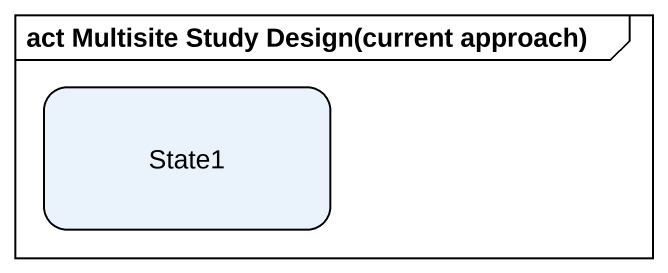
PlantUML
@startuml
mainframe act Multisite Study Design(current approach)
hide empty description
state State1
@enduml
